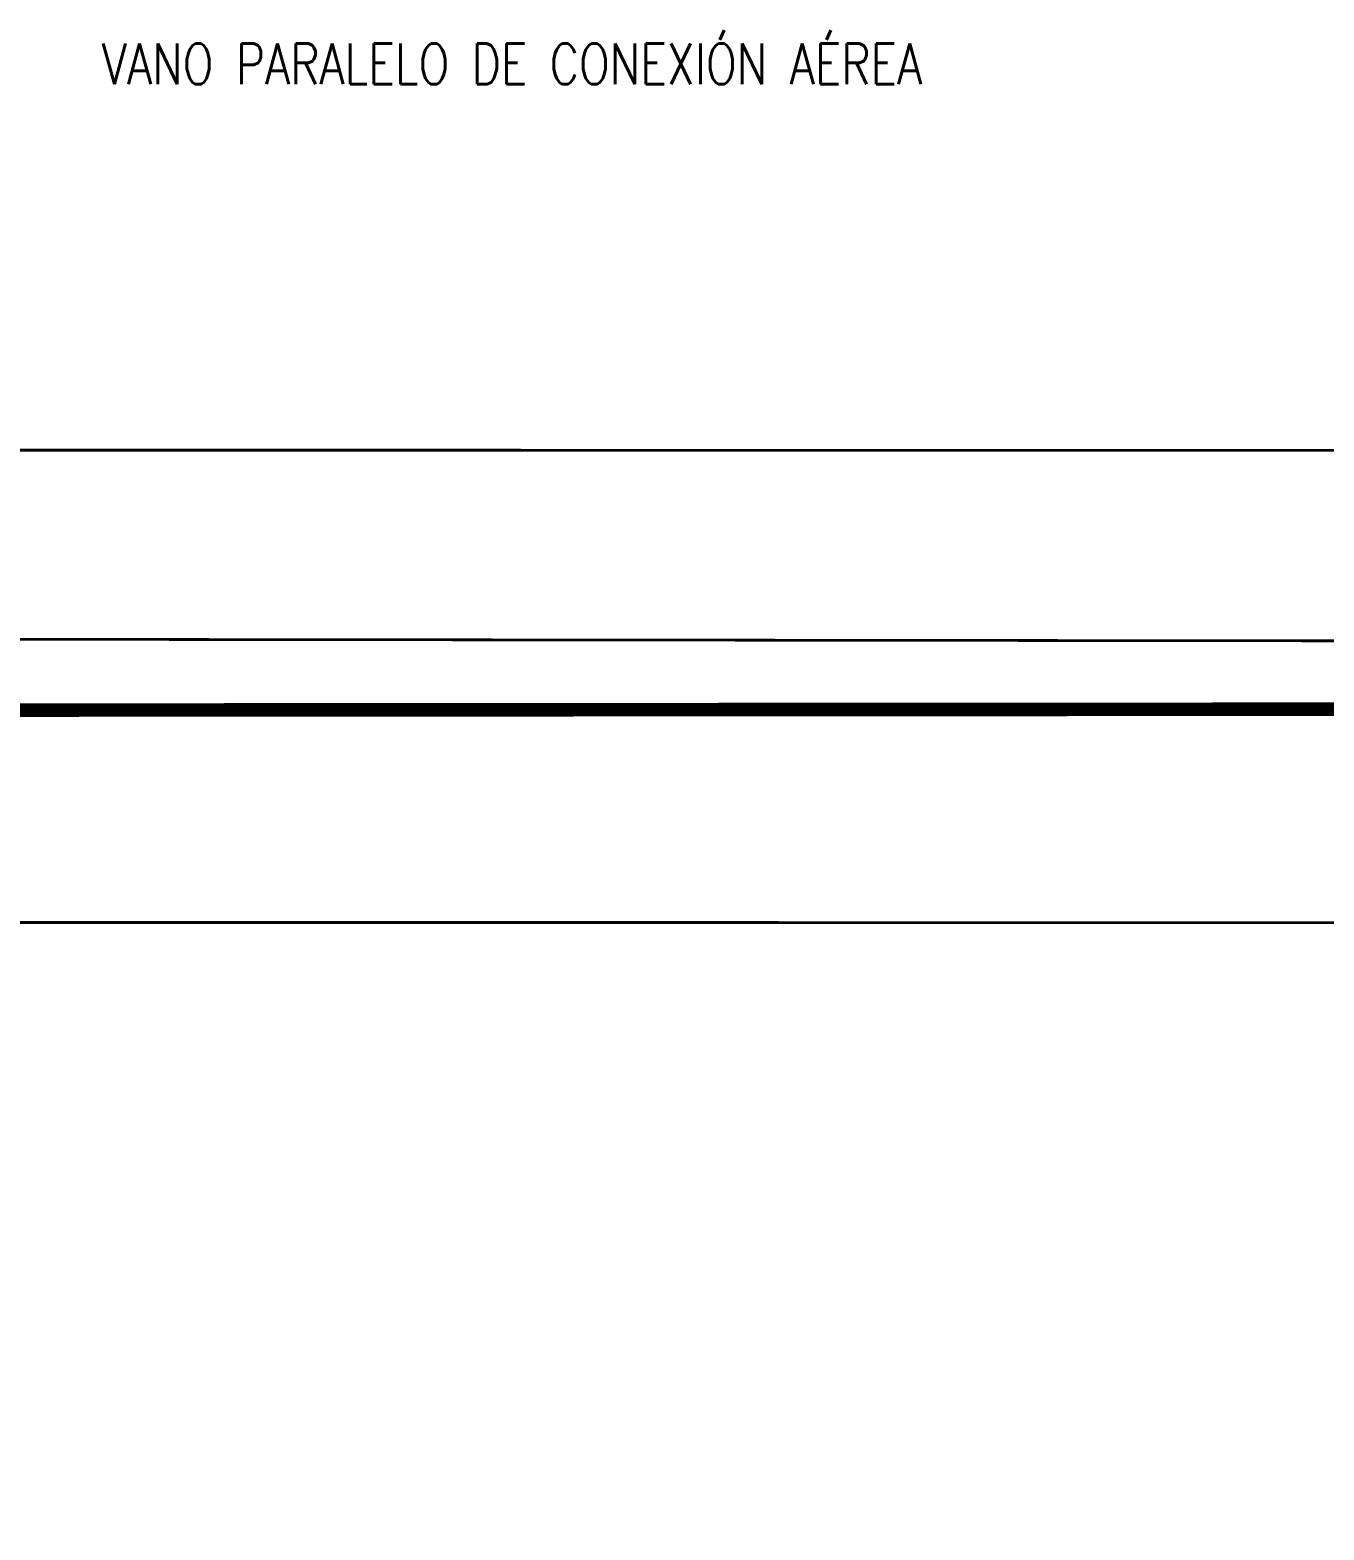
# Model space of a CAD drawing. Header units: millimetres. Extents: x -37020 to 35906, y -101 to 52234.
# Drawn here: x -278 to -273.23, y 318.88 to 324.41 of the extents above; entities that cross this region are included whole.
import ezdxf

# ---------------------------------------------------------------- set-up
doc = ezdxf.new("R2010")
doc.units = ezdxf.units.MM
doc.linetypes.add('TRAZO_Y_PUNTO2', pattern=[12.7, 6.35, -3.175, 0, -3.175])
for name, color, linetype in [('Catenaria', 2, 'Continuous'), ('ME-RIELES', 240, 'TRAZO_Y_PUNTO2'), ('Porticos existentes lado puente', 5, 'Continuous'), ('Textos', 1, 'Continuous')]:
    doc.layers.add(name, color=color, linetype=linetype)
doc.styles.add('ROMAN_SIMPLEX', font='ROMANS')

msp = doc.modelspace()

# ---------------------------------------------------------------- linework, layer by layer
at = {"layer": 'Catenaria', "color": 90, "ltscale": 0.1, "const_width": 0.01, "elevation": -11.48}
msp.add_lwpolyline([(35.4748, 322.1038), (3.6992, 321.7735), (-52.4617, 322.2083), (-107.4143, 322.1219), (-158.8467, 322.1789), (-218.1735, 322.0931), (-282.0546, 322.1683), (-282.0546, 322.1683), (-342.3177, 318.8864)], dxfattribs=at)
at = {"layer": 'ME-RIELES', "color": 8, "ltscale": 0.1, "const_width": 0.01}
for points in [[(-342.2865, 322.8635), (59.3197, 322.8449)], [(-342.2865, 321.123), (59.3197, 321.1045)]]:
    msp.add_lwpolyline(points, dxfattribs=at)
at = {"layer": 'Porticos existentes lado puente', "color": 5, "ltscale": 0.1, "const_width": 0.05, "elevation": -11.48}
msp.add_lwpolyline([(-218.6191, 321.9428), (-282.3751, 321.8998)], dxfattribs=at)

# ---------------------------------------------------------------- texts
at = {"layer": 'Textos', "linetype": 'Continuous', "style": 'ROMAN_SIMPLEX', "width": 0.8}
msp.add_text('VANO PARALELO DE CONEXIÓN AÉREA', height=0.15, dxfattribs=at).set_placement((-277.738, 324.2088))

doc.saveas('drawing.dxf')
